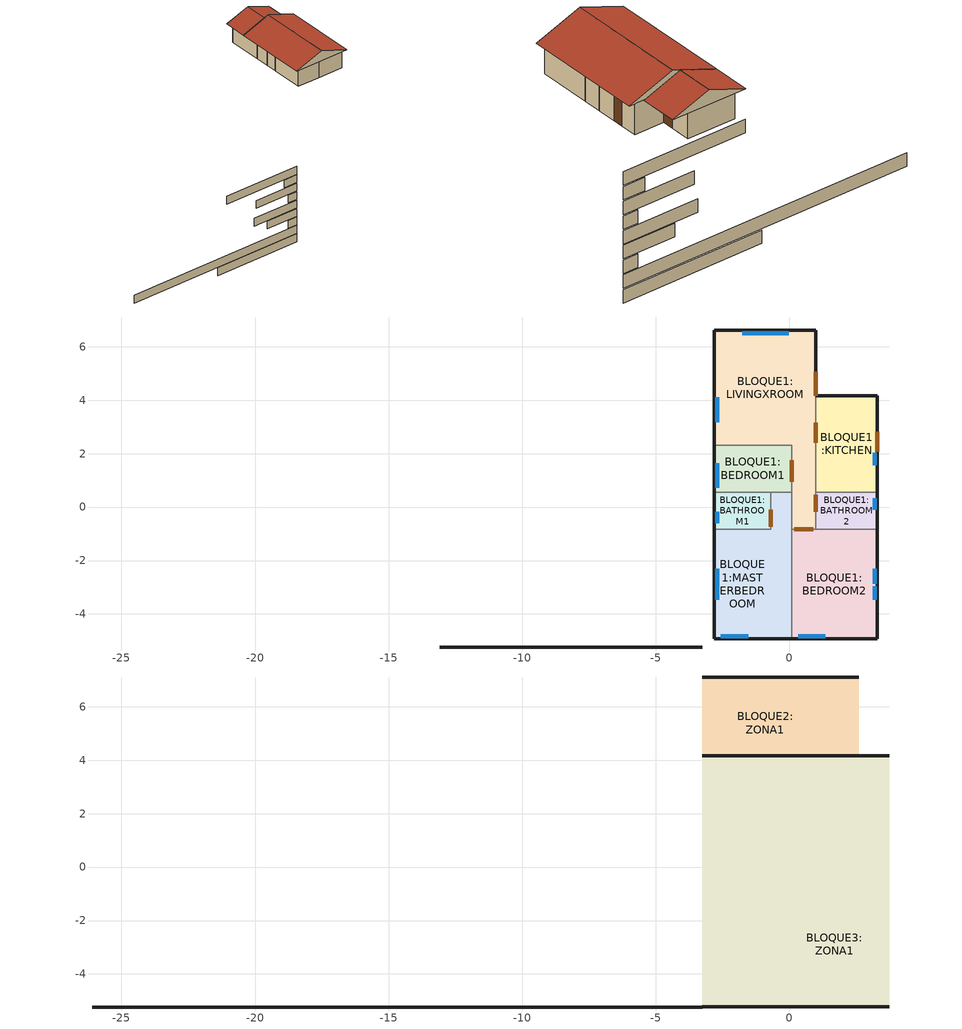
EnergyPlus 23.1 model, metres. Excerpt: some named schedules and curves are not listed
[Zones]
BLOQUE1:LIVINGXROOM
 floor othersideconditionsmodel (Combined ground floor - Uninsulated - Lightweight): 0.08,2.31 0.99,2.3 0.99,-0.84 0.08,-0.84 z0; -2.81,6.61 0.99,6.61 0.99,2.3 -2.81,2.31 z0
 wall outside (Wall - Uninsulated - Lightweight): 0.99,4.16 0.99,6.61 -2.81,6.61 -2.81,2.31 z0:2.3
 wall outside (LinearBridgingConstruction): -3.26,-5.24 -13.09,-5.24 z-11.1:-10.1
 wall to BLOQUE1:BEDROOM1 (Lightweight 2 x 25mm gypsum plasterboard with 100mm cavity): -2.81,2.31 0.08,2.31 0.08,0.56 z0:2.3
 wall to BLOQUE1:MASTERBEDROOM (Lightweight 2 x 25mm gypsum plasterboard with 100mm cavity): 0.08,0.56 0.08,-0.84 z0:2.3
 wall to BLOQUE1:BEDROOM2 (Lightweight 2 x 25mm gypsum plasterboard with 100mm cavity): 0.08,-0.84 0.99,-0.84 z0:2.3
 wall to BLOQUE1:BATHROOM2 (Lightweight 2 x 25mm gypsum plasterboard with 100mm cavity): 0.99,-0.84 0.99,0.56 z0:2.3
 wall to BLOQUE1:KITCHEN (Lightweight 2 x 25mm gypsum plasterboard with 100mm cavity): 0.99,0.56 0.99,4.16 z0:2.3
 window (VENTANA CASO BASE MULCHEN - 1001): -0.03,6.51 -1.77,6.51 z0.74:1.96; -2.71,4.11 -2.71,3.18 z1.04:1.96
 door inside (Wooden door): 0.08,1.74 0.08,0.95 z0:2.1; 0.18,-0.84 0.89,-0.84 / 0.99,-0.18 0.99,0.46 / 0.99,2.42 0.99,3.16 z0:2.12
 door (Copia de Wooden door): 0.99,4.17 0.99,5.06 z0:2.12
BLOQUE1:BEDROOM1
 floor othersideconditionsmodel (Combined ground floor - Uninsulated - Lightweight): -2.81,2.31 0.08,2.31 0.08,0.56 -2.81,0.56 z0
 wall outside (Wall - Uninsulated - Lightweight): -2.81,2.31 -2.81,0.56 z0:2.3
 wall outside (LinearBridgingConstruction): -3.26,-5.24 -5,-5.24 z-12.2:-11.2
 wall to BLOQUE1:BATHROOM1 (Lightweight 2 x 25mm gypsum plasterboard with 100mm cavity): -2.81,0.56 -0.71,0.56 z0:2.3
 wall to BLOQUE1:MASTERBEDROOM (Lightweight 2 x 25mm gypsum plasterboard with 100mm cavity): -0.71,0.56 0.08,0.56 z0:2.3
 window (VENTANA CASO BASE MULCHEN - 1001): -2.71,1.64 -2.71,0.73 z1.07:1.99
BLOQUE1:MASTERBEDROOM
 floor othersideconditionsmodel (Combined ground floor - Uninsulated - Lightweight): -2.81,-0.84 -0.71,-0.84 -0.71,-4.94 -2.81,-4.94 z0; -0.71,0.56 0.08,0.56 0.08,-4.94 -0.71,-4.94 z0
 wall outside (Wall - Uninsulated - Lightweight): -2.81,-0.84 -2.81,-4.94 0.08,-4.94 z0:2.3
 wall outside (LinearBridgingConstruction): -3.26,-5.24 -8.99,-5.24 z-13.3:-12.3
 wall to BLOQUE1:BATHROOM1 (Lightweight 2 x 25mm gypsum plasterboard with 100mm cavity): -0.71,0.56 -0.71,-0.84 -2.81,-0.84 z0:2.3
 wall to BLOQUE1:BEDROOM2 (Lightweight 2 x 25mm gypsum plasterboard with 100mm cavity): 0.08,-4.94 0.08,-0.84 z0:2.3
 window (VENTANA CASO BASE MULCHEN - 1001): -2.71,-2.3 -2.71,-3.47 z1.07:1.99; -2.57,-4.84 -1.55,-4.84 z1.03:1.96
 door inside (Wooden door): -0.71,-0.09 -0.71,-0.74 z0:2.11
BLOQUE1:BEDROOM2
 floor othersideconditionsmodel (Combined ground floor - Uninsulated - Lightweight): 0.08,-0.84 3.29,-0.84 3.29,-4.94 0.08,-4.94 z0
 wall outside (Wall - Uninsulated - Lightweight): 0.08,-4.94 3.29,-4.94 3.29,-0.84 z0:2.3
 wall outside (LinearBridgingConstruction): -3.26,-5.24 -9.26,-5.24 z-15.5:-14.5
 wall to BLOQUE1:BATHROOM2 (Lightweight 2 x 25mm gypsum plasterboard with 100mm cavity): 3.29,-0.84 0.99,-0.84 z0:2.3
 window (VENTANA CASO BASE MULCHEN - 1001): 0.32,-4.84 1.34,-4.84 z1.04:1.96; 3.19,-2.88 3.19,-2.31 / 3.19,-3.47 3.19,-2.96 z1.04:1.95
BLOQUE1:BATHROOM2
 floor othersideconditionsmodel (Combined ground floor - Uninsulated - Lightweight): 0.99,0.56 3.29,0.56 3.29,-0.84 0.99,-0.84 z0
 wall outside (Wall - Uninsulated - Lightweight): 3.29,-0.84 3.29,0.56 z0:2.3
 wall outside (LinearBridgingConstruction): -3.26,-5.24 -4.45,-5.24 z-17.7:-16.7
 wall to BLOQUE1:KITCHEN (Lightweight 2 x 25mm gypsum plasterboard with 100mm cavity_Rev): 3.29,0.56 0.99,0.56 z0:2.3
 window (VENTANA CASO BASE MULCHEN - 1001): 3.19,-0.1 3.19,0.32 z1.51:1.98
BLOQUE1:KITCHEN
 floor othersideconditionsmodel (Combined ground floor - Uninsulated - Lightweight): 0.99,4.16 3.29,4.16 3.29,0.56 0.99,0.56 z0
 wall outside (Wall - Uninsulated - Lightweight): 3.29,0.56 3.29,4.16 0.99,4.16 z0:2.3
 wall outside (LinearBridgingConstruction): -3.26,-5.24 -7.4,-5.24 z-16.6:-15.6
 window (VENTANA CASO BASE MULCHEN - 1001): 3.19,1.56 3.19,2.03 z1.04:1.95
 door (Wooden door): 3.29,2.07 3.29,2.82 z0:1.99
BLOQUE1:BATHROOM1
 floor othersideconditionsmodel (Combined ground floor - Uninsulated - Lightweight): -2.81,0.56 -0.71,0.56 -0.71,-0.84 -2.81,-0.84 z0
 wall outside (Wall - Uninsulated - Lightweight): -2.81,0.56 -2.81,-0.84 z0:2.3
 wall outside (LinearBridgingConstruction): -3.26,-5.24 -4.45,-5.24 z-14.4:-13.4
 window (VENTANA CASO BASE MULCHEN - 1001): -2.71,-0.18 -2.71,-0.6 z1.5:1.98
BLOQUE3:ZONA1
 floor outside (Combined external floor - Uninsulated - Lightweight): -3.26,4.16 -2.81,4.16 -2.81,-4.94 -3.26,-4.94 z2.3; -3.26,-4.94 3.29,-4.94 3.29,-5.24 -3.26,-5.24 z2.3; 3.29,4.16 3.74,4.16 3.74,-5.24 3.29,-5.24 z2.3
 floor to BLOQUE1:LIVINGXROOM (Combined semi-exposed roof - Uninsulated - Lightweight_Rev): 0.08,2.31 -2.81,2.31 -2.81,4.16 0.08,4.16 z2.3; 0.99,-0.84 0.08,-0.84 0.08,4.16 0.99,4.16 z2.3
 floor to BLOQUE1:BEDROOM1 (Combined semi-exposed roof - Uninsulated - Lightweight_Rev): 0.08,0.56 -2.81,0.56 -2.81,2.31 0.08,2.31 z2.3
 floor to BLOQUE1:MASTERBEDROOM (Combined semi-exposed roof - Uninsulated - Lightweight_Rev): 0.08,-0.84 -0.71,-0.84 -0.71,0.56 0.08,0.56 z2.3; 0.08,-4.94 -2.81,-4.94 -2.81,-0.84 0.08,-0.84 z2.3
 floor to BLOQUE1:BATHROOM1 (Combined semi-exposed roof - Uninsulated - Lightweight_Rev): -0.71,-0.84 -2.81,-0.84 -2.81,0.56 -0.71,0.56 z2.3
 floor to BLOQUE1:BEDROOM2 (Combined semi-exposed roof - Uninsulated - Lightweight_Rev): 3.29,-4.94 0.08,-4.94 0.08,-0.84 3.29,-0.84 z2.3
 floor to BLOQUE1:KITCHEN (Combined semi-exposed roof - Uninsulated - Lightweight_Rev): 3.29,0.56 0.99,0.56 0.99,4.16 3.29,4.16 z2.3
 floor to BLOQUE1:BATHROOM2 (Combined semi-exposed roof - Uninsulated - Lightweight_Rev): 3.29,-0.84 0.99,-0.84 0.99,0.56 3.29,0.56 z2.3
 wall outside (Wall - Uninsulated - Lightweight): -3.26,-5.24,2.3 3.74,-5.24,2.3 0.24,-5.24,3.6; 3.74,4.16,2.3 2.59,4.16,2.3 -0.32,4.16,3.39 0.24,4.16,3.6
 wall outside (LinearBridgingConstruction): -3.26,-5.24 -26.1,-5.24 z-18.8:-17.8
 wall to BLOQUE2:ZONA1 (Lightweight 2 x 25mm gypsum plasterboard with 100mm cavity): 2.59,4.16,2.3 -3.26,4.16,2.3 -0.32,4.16,3.39
 roof outside (Pitched roof - Uninsulated - Lightweight): 3.74,-5.24,2.3 3.74,4.16,2.3 0.24,4.16,3.6 0.24,-5.24,3.6; -3.26,4.16,2.3 -3.26,-5.24,2.3 0.24,-5.24,3.6 0.24,4.16,3.6
BLOQUE2:ZONA1
 floor outside (Combined external floor - Uninsulated - Lightweight): 0.99,6.61 2.59,6.61 2.59,4.16 0.99,4.16 z2.3; -2.81,7.11 2.59,7.11 2.59,6.61 -2.81,6.61 z2.3; -3.26,7.11 -2.81,7.11 -2.81,4.16 -3.26,4.16 z2.3
 floor to BLOQUE1:LIVINGXROOM (Combined semi-exposed roof - Uninsulated - Lightweight_Rev): 0.99,4.16 -2.81,4.16 -2.81,6.61 0.99,6.61 z2.3
 wall outside (Wall - Uninsulated - Lightweight): -3.26,4.16,2.3 -0.32,4.16,3.39 -0.33,4.16,3.4; 2.59,7.11,2.3 -3.26,7.11,2.3 -0.33,7.11,3.4
 wall outside (LinearBridgingConstruction): -3.26,-5.24 -14.4,-5.24 z-19.9:-18.9
 roof outside (Pitched roof - Uninsulated - Lightweight): -3.26,7.11,2.3 -3.26,4.16,2.3 -0.33,4.16,3.4 -0.33,7.11,3.4; 2.59,4.16,2.3 2.59,7.11,2.3 -0.33,7.11,3.4 -0.33,4.16,3.4
[Building]
Edificio Residencial: North Axis=0; Terrain=Suburbs; Loads Convergence Tolerance Value=0.04; Temperature Convergence Tolerance Value=0.4; Solar Distribution=FullExterior; Maximum Number of Warmup Days=25; Minimum Number of Warmup Days=6
[Site:Location]
Sitio (01-01:31-12)  (01-01:31-12): Latitude=-36.77; Longitude=-73.07; Time Zone=-4; Elevation=148
[SizingPeriod:DesignDay] Month=7; Day of Month=15; Humidity Condition Type=WetBulb; Barometric Pressure=99559.6; Wind Direction=0; Rain Indicator=No; Snow Indicator=No; Daylight Saving Time Indicator=No
Name | Day Type | Maximum DryBulb Temperature | Daily DryBulb Temperature Range | Wetbulb or DewPoint at Maximum DryBulb | Wind Speed | Solar Model Indicator | Sky Clearness
Summer Design Day in Sitio (01-01:31-12) Jul | SummerDesignDay | 24.4 | 11.1 | 17.2 | 0 | ASHRAEClearSky | 0.98
Winter Design Day in Sitio (01-01:31-12) | WinterDesignDay | 1.2 | 0 | 1.2 | 17.4 |  | 0
[Site:GroundTemperature:BuildingSurface]
18, 18, 18, 18, 18, 18, 18, 18, 18, 18, 18, 18
[Site:GroundTemperature:FCfactorMethod]
January Ground Temperature=18.74; February Ground Temperature=19.18; March Ground Temperature=18.19; April Ground Temperature=16.7; May Ground Temperature=12.9; June Ground Temperature=10.01; July Ground Temperature=8.1; August Ground Temperature=7.58; September Ground Temperature=8.67; October Ground Temperature=10.99; November Ground Temperature=14.03; December Ground Temperature=16.81
[Site:GroundTemperature:Shallow]
14, 14, 14, 14, 14, 14, 14, 14, 14, 14, 14, 14
[Site:GroundTemperature:Deep]
14, 14, 14, 14, 14, 14, 14, 14, 14, 14, 14, 14
[Site:GroundTemperature:Undisturbed:FiniteDifference]
Default Slab - Ground Temperature Object - Finite Difference: 0.52, 2050, 184, 30, 50, 0.4
[Site:GroundDomain:Slab]
Default Slab: 10, 1, 5, 0.52, 2050, 184, 30, 50, Site:GroundTemperature:Undisturbed:FiniteDifference, Default Slab - Ground Temperature Object - Finite Difference, 0.4, Default Slab - Slab Boundary Condition Model - 1, OnGrade, NO, EPS 10 mm_0.05, FULL, 5, NO, EPS 10 mm_0.05, 1, Hourly
[Site:GroundReflectance]
0.2, 0.2, 0.2, 0.2, 0.2, 0.2, 0.2, 0.2, 0.2, 0.2, 0.2, 0.2
[Site:GroundReflectance:SnowModifier]
2, 2
[Material] Roughness=Rough; Thermal Absorptance=0.9
Name | Thickness | Conductivity | Density | Specific Heat | Solar Absorptance | Visible Absorptance
Cast Concrete_.1 | 0.1 | 1.13 | 2000 | 1000 | 0.6 | 0.6
Floor/Roof Screed_.07 | 0.07 | 0.41 | 1200 | 840 | 0.73 | 0.73
Timber Flooring_.03 | 0.03 | 0.14 | 650 | 1200 | 0.78 | 0.78
Plywood (Heavyweight)_.01 | 0.01 | 0.15 | 700 | 1420 | 0.78 | 0.78
Plasterboard_.013 | 0.013 | 0.25 | 2800 | 896 | 0.5 | 0.5
Gypsum Plasterboard_.025 | 0.025 | 0.25 | 900 | 1000 | 0.5 | 0.5
Painted Oak_.035 | 0.035 | 0.19 | 700 | 2390 | 0.5 | 0.5
Lightweight Metallic Cladding_.006 | 0.006 | 0.29 | 1250 | 1000 | 0.4 | 0.4
Gypsum Plasterboard_.013 | 0.013 | 0.25 | 900 | 1000 | 0.5 | 0.5
Painted Oak_.05 | 0.05 | 0.19 | 700 | 2390 | 0.5 | 0.5
Standard insulation_.016 | 0.016 | 0.04 | 12 | 840 | 0.7 | 0.7
External Rendering_.025 | 0.025 | 0.5 | 1300 | 1000 | 0.7 | 0.7
Timber Flooring_.005 | 0.005 | 0.14 | 650 | 1200 | 0.78 | 0.78
Clay Tile (roofing)_.025 | 0.025 | 1 | 2000 | 800 | 0.7 | 0.7
Roofing Felt_.005 | 0.005 | 0.19 | 960 | 837 | 0.8 | 0.8
EPS 10 mm_0.05 | 0.05 | 0.04 | 15 | 1300 | 0.6 | 0.6
[Material:NoMass] Roughness=Rough
Name | Thermal Resistance | Thermal Absorptance | Solar Absorptance | Visible Absorptance
LinearBridgingLayer | 0.6267 | 1e-05 | 0 | 0
4_RVAL_2 | 0.18 | 0.9 | 0.7 | 0.7
5_RVAL_2; 6_RVAL_2; 9_RVAL_2; 13_RVAL_2; 15_RVAL_2 | 0.15 | 0.9 | 0.7 | 0.7
[WindowMaterial:Glazing]
2: Optical Data Type=SpectralAverage; Thickness=0.003; Solar Transmittance at Normal Incidence=0.837; Front Side Solar Reflectance at Normal Incidence=0.075; Back Side Solar Reflectance at Normal Incidence=0.075; Visible Transmittance at Normal Incidence=0.898; Front Side Visible Reflectance at Normal Incidence=0.081; Back Side Visible Reflectance at Normal Incidence=0.081; Infrared Transmittance at Normal Incidence=0; Front Side Infrared Hemispherical Emissivity=0.84; Back Side Infrared Hemispherical Emissivity=0.84; Conductivity=0.9; Dirt Correction Factor for Solar and Visible Transmittance=1
[Construction]
LinearBridgingConstruction: LinearBridgingLayer
Combined ground floor - Uninsulated - Lightweight: Cast Concrete_.1, Floor/Roof Screed_.07, Timber Flooring_.03
Combined semi-exposed roof - Uninsulated - Lightweight_Rev: Plasterboard_.013, 4_RVAL_2, Plywood (Heavyweight)_.01
Lightweight 2 x 25mm gypsum plasterboard with 100mm cavity: Gypsum Plasterboard_.025, 5_RVAL_2, Gypsum Plasterboard_.025
Lightweight 2 x 25mm gypsum plasterboard with 100mm cavity_Rev: Gypsum Plasterboard_.025, 6_RVAL_2, Gypsum Plasterboard_.025
Wooden door: Painted Oak_.035
Wall - Uninsulated - Lightweight: Lightweight Metallic Cladding_.006, 9_RVAL_2, Gypsum Plasterboard_.013
Copia de Wooden door: Painted Oak_.05, Standard insulation_.016
Combined external floor - Uninsulated - Lightweight: External Rendering_.025, 13_RVAL_2, Timber Flooring_.005
Pitched roof - Uninsulated - Lightweight: Clay Tile (roofing)_.025, 15_RVAL_2, Roofing Felt_.005
VENTANA CASO BASE MULCHEN - 1001: 2
[Zone] Type=1; Multiplier=1; Zone Inside Convection Algorithm=TARP
Name | Volume | Floor Area | Part of Total Floor Area
BLOQUE1:LIVINGXROOM | 40.5338 | 17.6234 | Yes
BLOQUE1:BEDROOM1 | 10.0797 | 4.3825 | Yes
BLOQUE1:MASTERBEDROOM | 27.0001 | 11.7392 | Yes
BLOQUE1:BATHROOM1 | 5.6308 | 2.4482 | Yes
BLOQUE1:BEDROOM2 | 27.9068 | 12.1334 | Yes
BLOQUE1:KITCHEN | 17.1453 | 7.4545 | Yes
BLOQUE1:BATHROOM2 | 6.2019 | 2.6965 | Yes
BLOQUE3:ZONA1 | 31.4691 | 56.0116 | No
BLOQUE2:ZONA1 | 6.3647 | 13.7826 | No
[SurfaceProperty:OtherSideConditionsModel]
Default Slab - Slab Boundary Condition Model - 1: Type of Modeling=GroundCoupledSurface
[PEOPLE] Number of People Schedule=Heating_activation_time_chile; Number of People Calculation Method=Area/Person; Floor Area per Person=46.452; Fraction Radiant=0.3; Sensible Heat Fraction=0.5; Carbon Dioxide Generation Rate=3.82e-08; Enable ASHRAE 55 Comfort Warnings=No; Mean Radiant Temperature Calculation Type=ZoneAveraged; Work Efficiency Schedule=Work efficiency; Clothing Insulation Calculation Method=ClothingInsulationSchedule; Air Velocity Schedule=Default Air Velocity for Comfort Calculations; Thermal Comfort Model 1 Type=AdaptiveASH55; Thermal Comfort Model 2 Type=AdaptiveCEN15251; Cold Stress Temperature Threshold=15.56; Heat Stress Temperature Threshold=30
Name | Zone or ZoneList or Space or SpaceList | Activity Level Schedule | Clothing Insulation Schedule
People BLOQUE1:LIVINGXROOM | BLOQUE1:LIVINGXROOM | Activity Schedule 5288 | Clothing Schedule 5288
People BLOQUE1:BEDROOM1 | BLOQUE1:BEDROOM1 | Activity Schedule 5300 | Clothing Schedule 5300
People BLOQUE1:MASTERBEDROOM | BLOQUE1:MASTERBEDROOM | Activity Schedule 5308 | Clothing Schedule 5308
People BLOQUE1:BATHROOM1 | BLOQUE1:BATHROOM1 | Activity Schedule 5318 | Clothing Schedule 5318
People BLOQUE1:BEDROOM2 | BLOQUE1:BEDROOM2 | Activity Schedule 5325 | Clothing Schedule 5325
People BLOQUE1:KITCHEN | BLOQUE1:KITCHEN | Activity Schedule 5333 | Clothing Schedule 5333
People BLOQUE1:BATHROOM2 | BLOQUE1:BATHROOM2 | Activity Schedule 5340 | Clothing Schedule 5340
[Lights] Schedule=Residential Light; Design Level Calculation Method=Watts/Area; Watts per Zone Floor Area=1.5; Return Air Fraction=0; Fraction Radiant=0.3; Fraction Visible=0.2; Fraction Replaceable=1
Name | Zone or ZoneList or Space or SpaceList | EndUse Subcategory
BLOQUE1:LIVINGXROOM General lighting | BLOQUE1:LIVINGXROOM | ELECTRIC EQUIPMENT#BLOQUE1:LIVINGXROOM#GeneralLights
BLOQUE1:BEDROOM1 General lighting | BLOQUE1:BEDROOM1 | ELECTRIC EQUIPMENT#BLOQUE1:BEDROOM1#GeneralLights
BLOQUE1:MASTERBEDROOM General lighting | BLOQUE1:MASTERBEDROOM | ELECTRIC EQUIPMENT#BLOQUE1:MASTERBEDROOM#GeneralLights
BLOQUE1:BATHROOM1 General lighting | BLOQUE1:BATHROOM1 | ELECTRIC EQUIPMENT#BLOQUE1:BATHROOM1#GeneralLights
BLOQUE1:BEDROOM2 General lighting | BLOQUE1:BEDROOM2 | ELECTRIC EQUIPMENT#BLOQUE1:BEDROOM2#GeneralLights
BLOQUE1:KITCHEN General lighting | BLOQUE1:KITCHEN | ELECTRIC EQUIPMENT#BLOQUE1:KITCHEN#GeneralLights
BLOQUE1:BATHROOM2 General lighting | BLOQUE1:BATHROOM2 | ELECTRIC EQUIPMENT#BLOQUE1:BATHROOM2#GeneralLights
[OtherEquipment] Fuel Type=Electricity; Schedule=On 24/7; Design Level Calculation Method=Watts/Area; Fraction Latent=0; Fraction Radiant=0.2; Fraction Lost=0; Carbon Dioxide Generation Rate=0; EndUse Subcategory=General
Name | Zone or ZoneList or Space or SpaceList | Power per Zone Floor Area
BLOQUE1:LIVINGXROOM Miscellaneous gain | BLOQUE1:LIVINGXROOM | 13.03
BLOQUE1:BEDROOM1 Miscellaneous gain | BLOQUE1:BEDROOM1 | 13.03
BLOQUE1:MASTERBEDROOM Miscellaneous gain | BLOQUE1:MASTERBEDROOM | 8
BLOQUE1:BATHROOM1 Miscellaneous gain | BLOQUE1:BATHROOM1 | 8
BLOQUE1:BEDROOM2 Miscellaneous gain | BLOQUE1:BEDROOM2 | 8
BLOQUE1:KITCHEN Miscellaneous gain | BLOQUE1:KITCHEN | 13.03
BLOQUE1:BATHROOM2 Miscellaneous gain | BLOQUE1:BATHROOM2 | 13.03
[DESIGNSPECIFICATION:OUTDOORAIR] Outdoor Air Method=Flow/Person; Outdoor Air Flow per Person=0.00944; Outdoor Air Flow per Zone Floor Area=0; Outdoor Air Flow per Zone=0; Outdoor Air Flow Air Changes per Hour=0; Outdoor Air Schedule=On 24/7
BLOQUE1:LIVINGXROOM Design Specification Outdoor Air Object; BLOQUE1:BEDROOM1 Design Specification Outdoor Air Object; BLOQUE1:MASTERBEDROOM Design Specification Outdoor Air Object; BLOQUE1:BATHROOM1 Design Specification Outdoor Air Object; BLOQUE1:BEDROOM2 Design Specification Outdoor Air Object; BLOQUE1:KITCHEN Design Specification Outdoor Air Object; BLOQUE1:BATHROOM2 Design Specification Outdoor Air Object
[DESIGNSPECIFICATION:ZONEAIRDISTRIBUTION] Zone Air Distribution Effectiveness in Cooling Mode=1; Zone Air Distribution Effectiveness in Heating Mode=1; Zone Secondary Recirculation Fraction=0; Minimum Zone Ventilation Efficiency=0
BLOQUE1:LIVINGXROOM Design Specification Zone Air Distribution Object; BLOQUE1:BEDROOM1 Design Specification Zone Air Distribution Object; BLOQUE1:MASTERBEDROOM Design Specification Zone Air Distribution Object; BLOQUE1:BATHROOM1 Design Specification Zone Air Distribution Object; BLOQUE1:BEDROOM2 Design Specification Zone Air Distribution Object; BLOQUE1:KITCHEN Design Specification Zone Air Distribution Object; BLOQUE1:BATHROOM2 Design Specification Zone Air Distribution Object
[SIZING:ZONE] Zone Cooling Design Supply Air Temperature Input Method=TemperatureDifference; Zone Cooling Design Supply Air Temperature=14; Zone Cooling Design Supply Air Temperature Difference=5; Zone Heating Design Supply Air Temperature Input Method=TemperatureDifference; Zone Heating Design Supply Air Temperature=50; Zone Heating Design Supply Air Temperature Difference=5; Zone Cooling Design Supply Air Humidity Ratio=0.009; Zone Heating Design Supply Air Humidity Ratio=0.004; Zone Heating Sizing Factor=1.25; Zone Cooling Sizing Factor=1.15; Cooling Design Air Flow Method=DesignDay; Cooling Design Air Flow Rate=0; Cooling Minimum Air Flow per Zone Floor Area=0.00076; Cooling Minimum Air Flow=0; Cooling Minimum Air Flow Fraction=0; Heating Design Air Flow Method=DesignDay; Heating Design Air Flow Rate=0; Heating Maximum Air Flow per Zone Floor Area=0.00203; Heating Maximum Air Flow=0.14158; Heating Maximum Air Flow Fraction=0.3; Account for Dedicated Outdoor Air System=Yes; Dedicated Outdoor Air System Control Strategy=NeutralSupplyAir; Dedicated Outdoor Air Low Setpoint Temperature for Design=autosize; Dedicated Outdoor Air High Setpoint Temperature for Design=autosize; Zone Load Sizing Method=Sensible Load Only No Latent Load; Zone Latent Cooling Design Supply Air Humidity Ratio Input Method=HumidityRatioDifference; Zone Cooling Design Supply Air Humidity Ratio Difference=0.005; Zone Latent Heating Design Supply Air Humidity Ratio Input Method=HumidityRatioDifference; Zone Humidification Design Supply Air Humidity Ratio Difference=0.005
Name | Design Specification Outdoor Air Object | Design Specification Zone Air Distribution Object
BLOQUE1:LIVINGXROOM | BLOQUE1:LIVINGXROOM Design Specification Outdoor Air Object | BLOQUE1:LIVINGXROOM Design Specification Zone Air Distribution Object
BLOQUE1:BEDROOM1 | BLOQUE1:BEDROOM1 Design Specification Outdoor Air Object | BLOQUE1:BEDROOM1 Design Specification Zone Air Distribution Object
BLOQUE1:MASTERBEDROOM | BLOQUE1:MASTERBEDROOM Design Specification Outdoor Air Object | BLOQUE1:MASTERBEDROOM Design Specification Zone Air Distribution Object
BLOQUE1:BATHROOM1 | BLOQUE1:BATHROOM1 Design Specification Outdoor Air Object | BLOQUE1:BATHROOM1 Design Specification Zone Air Distribution Object
BLOQUE1:BEDROOM2 | BLOQUE1:BEDROOM2 Design Specification Outdoor Air Object | BLOQUE1:BEDROOM2 Design Specification Zone Air Distribution Object
BLOQUE1:KITCHEN | BLOQUE1:KITCHEN Design Specification Outdoor Air Object | BLOQUE1:KITCHEN Design Specification Zone Air Distribution Object
BLOQUE1:BATHROOM2 | BLOQUE1:BATHROOM2 Design Specification Outdoor Air Object | BLOQUE1:BATHROOM2 Design Specification Zone Air Distribution Object
[ZONECONTROL:THERMOSTAT] Control Type Schedule=Control type schedule: Always 4; Temperature Difference Between Cutout And Setpoint=0
Name | Zone or ZoneList | Control 1
BLOQUE1:LIVINGXROOM Thermostat | BLOQUE1:LIVINGXROOM | BLOQUE1:LIVINGXROOM Dual SP
BLOQUE1:BEDROOM1 Thermostat | BLOQUE1:BEDROOM1 | BLOQUE1:BEDROOM1 Dual SP
BLOQUE1:MASTERBEDROOM Thermostat | BLOQUE1:MASTERBEDROOM | BLOQUE1:MASTERBEDROOM Dual SP
BLOQUE1:BATHROOM1 Thermostat | BLOQUE1:BATHROOM1 | BLOQUE1:BATHROOM1 Dual SP
BLOQUE1:BEDROOM2 Thermostat | BLOQUE1:BEDROOM2 | BLOQUE1:BEDROOM2 Dual SP
BLOQUE1:KITCHEN Thermostat | BLOQUE1:KITCHEN | BLOQUE1:KITCHEN Dual SP
BLOQUE1:BATHROOM2 Thermostat | BLOQUE1:BATHROOM2 | BLOQUE1:BATHROOM2 Dual SP
[ZoneControl:Thermostat:OperativeTemperature] Radiative Fraction Input Mode=Constant; Fixed Radiative Fraction=0.5
Name | Thermostat
 | BLOQUE1:LIVINGXROOM Thermostat
 | BLOQUE1:BEDROOM1 Thermostat
 | BLOQUE1:MASTERBEDROOM Thermostat
 | BLOQUE1:BATHROOM1 Thermostat
 | BLOQUE1:BEDROOM2 Thermostat
 | BLOQUE1:KITCHEN Thermostat
 | BLOQUE1:BATHROOM2 Thermostat
[THERMOSTATSETPOINT:DUALSETPOINT]
Name | Heating Setpoint Temperature Schedule | Cooling Setpoint Temperature Schedule
BLOQUE1:LIVINGXROOM Dual SP | AHST_Sch_BLOQUE1_LIVINGXROOM | ACST_Sch_BLOQUE1_LIVINGXROOM
BLOQUE1:BEDROOM1 Dual SP | AHST_Sch_BLOQUE1_BEDROOM1 | ACST_Sch_BLOQUE1_BEDROOM1
BLOQUE1:MASTERBEDROOM Dual SP | AHST_Sch_BLOQUE1_MASTERBEDROOM | ACST_Sch_BLOQUE1_MASTERBEDROOM
BLOQUE1:BATHROOM1 Dual SP | AHST_Sch_BLOQUE1_BATHROOM1 | ACST_Sch_BLOQUE1_BATHROOM1
BLOQUE1:BEDROOM2 Dual SP | AHST_Sch_BLOQUE1_BEDROOM2 | ACST_Sch_BLOQUE1_BEDROOM2
BLOQUE1:KITCHEN Dual SP | AHST_Sch_BLOQUE1_KITCHEN | ACST_Sch_BLOQUE1_KITCHEN
BLOQUE1:BATHROOM2 Dual SP | AHST_Sch_BLOQUE1_BATHROOM2 | ACST_Sch_BLOQUE1_BATHROOM2
[ZoneHVAC:IdealLoadsAirSystem] Maximum Heating Supply Air Temperature=99; Minimum Cooling Supply Air Temperature=-99; Maximum Heating Supply Air Humidity Ratio=0.001; Minimum Cooling Supply Air Humidity Ratio=0.01; Heating Limit=LimitCapacity; Maximum Heating Air Flow Rate=Autosize; Maximum Sensible Heating Capacity=Autosize; Cooling Limit=LimitFlowRateAndCapacity; Maximum Cooling Air Flow Rate=Autosize; Maximum Total Cooling Capacity=Autosize; Heating Availability Schedule=On; Cooling Availability Schedule=On; Dehumidification Control Type=None; Humidification Control Type=None; Outdoor Air Economizer Type=NoEconomizer
BLOQUE1:LIVINGXROOM Ideal Loads Air; BLOQUE1:BEDROOM1 Ideal Loads Air; BLOQUE1:MASTERBEDROOM Ideal Loads Air; BLOQUE1:BATHROOM1 Ideal Loads Air; BLOQUE1:BEDROOM2 Ideal Loads Air; BLOQUE1:KITCHEN Ideal Loads Air; BLOQUE1:BATHROOM2 Ideal Loads Air
[ZONEHVAC:TERMINALUNIT:VARIABLEREFRIGERANTFLOW] Terminal Unit Availability Schedule=Heating_activation_time_chile; Cooling Supply Air Flow Rate=autosize; No Cooling Supply Air Flow Rate=autosize; Heating Supply Air Flow Rate=autosize; No Heating Supply Air Flow Rate=autosize; Cooling Outdoor Air Flow Rate=0; Heating Outdoor Air Flow Rate=0; No Load Outdoor Air Flow Rate=0; Supply Air Fan Operating Mode Schedule=On 24/7; Supply Air Fan Placement=DrawThrough; Zone Terminal Unit On Parasitic Electric Energy Use=30; Zone Terminal Unit Off Parasitic Electric Energy Use=20; Maximum Supply Air Temperature from Supplemental Heater=autosize; Maximum Outdoor DryBulb Temperature for Supplemental Heater Operation=21
Name | Supply Air Fan Object | Cooling Coil Object | Heating Coil Object
BLOQUE1:LIVINGXROOM VRF Indoor Unit | BLOQUE1:LIVINGXROOM VRF Indoor Unit Supply Fan | BLOQUE1:LIVINGXROOM VRF Indoor Unit DX Cooling Coil | BLOQUE1:LIVINGXROOM VRF Indoor Unit DX Heating Coil
BLOQUE1:BEDROOM1 VRF Indoor Unit | BLOQUE1:BEDROOM1 VRF Indoor Unit Supply Fan | BLOQUE1:BEDROOM1 VRF Indoor Unit DX Cooling Coil | BLOQUE1:BEDROOM1 VRF Indoor Unit DX Heating Coil
BLOQUE1:MASTERBEDROOM VRF Indoor Unit | BLOQUE1:MASTERBEDROOM VRF Indoor Unit Supply Fan | BLOQUE1:MASTERBEDROOM VRF Indoor Unit DX Cooling Coil | BLOQUE1:MASTERBEDROOM VRF Indoor Unit DX Heating Coil
BLOQUE1:BATHROOM1 VRF Indoor Unit | BLOQUE1:BATHROOM1 VRF Indoor Unit Supply Fan | BLOQUE1:BATHROOM1 VRF Indoor Unit DX Cooling Coil | BLOQUE1:BATHROOM1 VRF Indoor Unit DX Heating Coil
BLOQUE1:BEDROOM2 VRF Indoor Unit | BLOQUE1:BEDROOM2 VRF Indoor Unit Supply Fan | BLOQUE1:BEDROOM2 VRF Indoor Unit DX Cooling Coil | BLOQUE1:BEDROOM2 VRF Indoor Unit DX Heating Coil
BLOQUE1:KITCHEN VRF Indoor Unit | BLOQUE1:KITCHEN VRF Indoor Unit Supply Fan | BLOQUE1:KITCHEN VRF Indoor Unit DX Cooling Coil | BLOQUE1:KITCHEN VRF Indoor Unit DX Heating Coil
BLOQUE1:BATHROOM2 VRF Indoor Unit | BLOQUE1:BATHROOM2 VRF Indoor Unit Supply Fan | BLOQUE1:BATHROOM2 VRF Indoor Unit DX Cooling Coil | BLOQUE1:BATHROOM2 VRF Indoor Unit DX Heating Coil
[Zone equipment]
BLOQUE1:LIVINGXROOM: BLOQUE1:LIVINGXROOM VRF Indoor Unit
BLOQUE1:BEDROOM1: BLOQUE1:BEDROOM1 VRF Indoor Unit
BLOQUE1:MASTERBEDROOM: BLOQUE1:MASTERBEDROOM VRF Indoor Unit
BLOQUE1:BATHROOM1: BLOQUE1:BATHROOM1 VRF Indoor Unit
BLOQUE1:BEDROOM2: BLOQUE1:BEDROOM2 VRF Indoor Unit
BLOQUE1:KITCHEN: BLOQUE1:KITCHEN VRF Indoor Unit
BLOQUE1:BATHROOM2: BLOQUE1:BATHROOM2 VRF Indoor Unit
[FAN:CONSTANTVOLUME] Availability Schedule=Heating_activation_time_chile; Fan Total Efficiency=0.7; Pressure Rise=100; Maximum Flow Rate=autosize; Motor Efficiency=0.9; Motor In Airstream Fraction=1; EndUse Subcategory=General
BLOQUE1:LIVINGXROOM VRF Indoor Unit Supply Fan; BLOQUE1:BEDROOM1 VRF Indoor Unit Supply Fan; BLOQUE1:MASTERBEDROOM VRF Indoor Unit Supply Fan; BLOQUE1:BATHROOM1 VRF Indoor Unit Supply Fan; BLOQUE1:BEDROOM2 VRF Indoor Unit Supply Fan; BLOQUE1:KITCHEN VRF Indoor Unit Supply Fan; BLOQUE1:BATHROOM2 VRF Indoor Unit Supply Fan
[COIL:COOLING:DX:VARIABLEREFRIGERANTFLOW] Availability Schedule=On 24/7; Gross Rated Total Cooling Capacity=autosize; Gross Rated Sensible Heat Ratio=autosize; Rated Air Flow Rate=autosize; Cooling Capacity Ratio Modifier Function of Temperature Curve=VRFTUCoolCapFT; Cooling Capacity Modifier Curve Function of Flow Fraction=VRFACCoolCapFFF
BLOQUE1:LIVINGXROOM VRF Indoor Unit DX Cooling Coil; BLOQUE1:BEDROOM1 VRF Indoor Unit DX Cooling Coil; BLOQUE1:MASTERBEDROOM VRF Indoor Unit DX Cooling Coil; BLOQUE1:BATHROOM1 VRF Indoor Unit DX Cooling Coil; BLOQUE1:BEDROOM2 VRF Indoor Unit DX Cooling Coil; BLOQUE1:KITCHEN VRF Indoor Unit DX Cooling Coil; BLOQUE1:BATHROOM2 VRF Indoor Unit DX Cooling Coil
[COIL:HEATING:DX:VARIABLEREFRIGERANTFLOW] Availability Schedule=On 24/7; Gross Rated Heating Capacity=autosize; Rated Air Flow Rate=autosize; Heating Capacity Ratio Modifier Function of Temperature Curve=VRFTUHeatCapFT; Heating Capacity Modifier Function of Flow Fraction Curve=VRFACCoolCapFFF
BLOQUE1:LIVINGXROOM VRF Indoor Unit DX Heating Coil; BLOQUE1:BEDROOM1 VRF Indoor Unit DX Heating Coil; BLOQUE1:MASTERBEDROOM VRF Indoor Unit DX Heating Coil; BLOQUE1:BATHROOM1 VRF Indoor Unit DX Heating Coil; BLOQUE1:BEDROOM2 VRF Indoor Unit DX Heating Coil; BLOQUE1:KITCHEN VRF Indoor Unit DX Heating Coil; BLOQUE1:BATHROOM2 VRF Indoor Unit DX Heating Coil
[AIRCONDITIONER:VARIABLEREFRIGERANTFLOW] Availability Schedule=Heating_activation_time_chile; Gross Rated Total Cooling Capacity=autosize; Gross Rated Cooling COP=1; Minimum Condenser Inlet Node Temperature in Cooling Mode=-20; Maximum Condenser Inlet Node Temperature in Cooling Mode=80; Cooling Capacity Ratio Modifier Function of Low Temperature Curve=VRFCoolCapFT; Cooling Capacity Ratio Boundary Curve=VRFCoolCapFTBoundary; Cooling Capacity Ratio Modifier Function of High Temperature Curve=VRFCoolCapFTHi; Cooling Energy Input Ratio Modifier Function of Low Temperature Curve=VRFCoolEIRFT; Cooling Energy Input Ratio Boundary Curve=VRFCoolEIRFTBoundary; Cooling Energy Input Ratio Modifier Function of High Temperature Curve=VRFCoolEIRFTHi; Cooling Energy Input Ratio Modifier Function of Low PartLoad Ratio Curve=CoolingEIRLowPLR; Cooling Energy Input Ratio Modifier Function of High PartLoad Ratio Curve=CoolingEIRHiPLR; Cooling Combination Ratio Correction Factor Curve=CoolingCombRatio; Cooling PartLoad Fraction Correlation Curve=VRFCPLFFPLR; Gross Rated Heating Capacity=autosize; Rated Heating Capacity Sizing Ratio=1; Gross Rated Heating COP=0.8; Minimum Condenser Inlet Node Temperature in Heating Mode=-20; Maximum Condenser Inlet Node Temperature in Heating Mode=80; Heating Capacity Ratio Modifier Function of Low Temperature Curve=VRFHeatCapFT; Heating Capacity Ratio Boundary Curve=VRFHeatCapFTBoundary; Heating Capacity Ratio Modifier Function of High Temperature Curve=VRFHeatCapFTHi; Heating Energy Input Ratio Modifier Function of Low Temperature Curve=VRFHeatEIRFT; Heating Energy Input Ratio Boundary Curve=VRFHeatEIRFTBoundary; Heating Energy Input Ratio Modifier Function of High Temperature Curve=VRFHeatEIRFTHi; Heating Performance Curve Outdoor Temperature Type=WetBulbTemperature; Heating Energy Input Ratio Modifier Function of Low PartLoad Ratio Curve=HeatingEIRLowPLR; Heating Energy Input Ratio Modifier Function of High PartLoad Ratio Curve=HeatingEIRHiPLR; Heating Combination Ratio Correction Factor Curve=HeatingCombRatio; Heating PartLoad Fraction Correlation Curve=VRFCPLFFPLR; Minimum Heat Pump PartLoad Ratio=0.2; Master Thermostat Priority Control Type=LoadPriority; Heat Pump Waste Heat Recovery=Yes; Equivalent Piping Length used for Piping Correction Factor in Cooling Mode=50; Vertical Height used for Piping Correction Factor=15; Piping Correction Factor for Length in Cooling Mode Curve=CoolingLengthCorrectionFactor; Piping Correction Factor for Height in Cooling Mode Coefficient=0; Equivalent Piping Length used for Piping Correction Factor in Heating Mode=50; Piping Correction Factor for Length in Heating Mode Curve=VRF Piping Correction Factor for Length in Heating Mode; Piping Correction Factor for Height in Heating Mode Coefficient=0; Crankcase Heater Power per Compressor=15; Number of Compressors=2; Ratio of Compressor Size to Total Compressor Capacity=0.5; Maximum Outdoor DryBulb Temperature for Crankcase Heater=5; Defrost Strategy=Resistive; Defrost Control=Timed; Defrost Time Period Fraction=0; Resistive Defrost Heater Capacity=autosize; Maximum Outdoor Drybulb Temperature for Defrost Operation=5; Condenser Type=AirCooled; Water Condenser Volume Flow Rate=autosize; Evaporative Condenser Effectiveness=0.9; Evaporative Condenser Air Flow Rate=autosize; Evaporative Condenser Pump Rated Power Consumption=autosize; Basin Heater Capacity=0; Basin Heater Setpoint Temperature=2; Basin Heater Operating Schedule=On 24/7; Fuel Type=Electricity; Minimum Condenser Inlet Node Temperature in Heat Recovery Mode=-5.99; Maximum Condenser Inlet Node Temperature in Heat Recovery Mode=80; Heat Recovery Cooling Capacity Modifier Curve=VRF Heat Recovery Cooling Capacity Modifier; Initial Heat Recovery Cooling Capacity Fraction=0.5; Heat Recovery Cooling Capacity Time Constant=0.15; Heat Recovery Cooling Energy Modifier Curve=VRF Heat Recovery Cooling Energy Modifier; Initial Heat Recovery Cooling Energy Fraction=1; Heat Recovery Cooling Energy Time Constant=0; Heat Recovery Heating Capacity Modifier Curve=VRF Heat Recovery Heating Capacity Modifier; Initial Heat Recovery Heating Capacity Fraction=1; Heat Recovery Heating Capacity Time Constant=0.15; Heat Recovery Heating Energy Modifier Curve=VRF Heat Recovery Heating Energy Modifier; Initial Heat Recovery Heating Energy Fraction=1; Heat Recovery Heating Energy Time Constant=0
Name | Heat Pump | Zone Terminal Unit List
 | VRF Outdoor Unit_BLOQUE1:LIVINGXROOM | VRF Outdoor Unit_BLOQUE1:LIVINGXROOM Zone List
 | VRF Outdoor Unit_BLOQUE1:BEDROOM1 | VRF Outdoor Unit_BLOQUE1:BEDROOM1 Zone List
 | VRF Outdoor Unit_BLOQUE1:MASTERBEDROOM | VRF Outdoor Unit_BLOQUE1:MASTERBEDROOM Zone List
 | VRF Outdoor Unit_BLOQUE1:BATHROOM1 | VRF Outdoor Unit_BLOQUE1:BATHROOM1 Zone List
 | VRF Outdoor Unit_BLOQUE1:BEDROOM2 | VRF Outdoor Unit_BLOQUE1:BEDROOM2 Zone List
 | VRF Outdoor Unit_BLOQUE1:KITCHEN | VRF Outdoor Unit_BLOQUE1:KITCHEN Zone List
 | VRF Outdoor Unit_BLOQUE1:BATHROOM2 | VRF Outdoor Unit_BLOQUE1:BATHROOM2 Zone List
[ZONETERMINALUNITLIST]
Name | Zone Terminal Unit Name 1
VRF Outdoor Unit_BLOQUE1:LIVINGXROOM Zone List | BLOQUE1:LIVINGXROOM VRF Indoor Unit
VRF Outdoor Unit_BLOQUE1:BEDROOM1 Zone List | BLOQUE1:BEDROOM1 VRF Indoor Unit
VRF Outdoor Unit_BLOQUE1:MASTERBEDROOM Zone List | BLOQUE1:MASTERBEDROOM VRF Indoor Unit
VRF Outdoor Unit_BLOQUE1:BATHROOM1 Zone List | BLOQUE1:BATHROOM1 VRF Indoor Unit
VRF Outdoor Unit_BLOQUE1:BEDROOM2 Zone List | BLOQUE1:BEDROOM2 VRF Indoor Unit
VRF Outdoor Unit_BLOQUE1:KITCHEN Zone List | BLOQUE1:KITCHEN VRF Indoor Unit
VRF Outdoor Unit_BLOQUE1:BATHROOM2 Zone List | BLOQUE1:BATHROOM2 VRF Indoor Unit
[ENERGYMANAGEMENTSYSTEM:SENSOR]
Name | OutputVariable or OutputMeter Index Key | OutputVariable or OutputMeter
RMOT | People BLOQUE1:LIVINGXROOM | Zone Thermal Comfort CEN 15251 Adaptive Model Running Average Outdoor Air Temperature
PMOT | People BLOQUE1:LIVINGXROOM | Zone Thermal Comfort ASHRAE 55 Adaptive Model Running Average Outdoor Air Temperature
BLOQUE1_LIVINGXROOM_OpT; BLOQUE1_LIVINGXROOM_Partition_3_0_0_0_0_0_Door_OpT; BLOQUE1_LIVINGXROOM_Partition_5_0_0_0_0_0_Door_OpT; BLOQUE1_LIVINGXROOM_Partition_6_0_0_0_0_0_Door_OpT; BLOQUE1_LIVINGXROOM_Partition_7_0_0_0_0_0_Door_OpT; BLOQUE1_LIVINGXROOM_Wall_8_0_0_0_0_0_Door_OpT; BLOQUE1_LIVINGXROOM_Wall_9_0_0_0_0_0_Win_OpT; BLOQUE1_LIVINGXROOM_Wall_10_0_0_0_0_0_Win_OpT | BLOQUE1:LIVINGXROOM | Zone Operative Temperature
Occ_count_BLOQUE1_LIVINGXROOM; BLOQUE1_LIVINGXROOM_Partition_3_0_0_0_0_0_Door_Occ_count; BLOQUE1_LIVINGXROOM_Partition_5_0_0_0_0_0_Door_Occ_count; BLOQUE1_LIVINGXROOM_Partition_6_0_0_0_0_0_Door_Occ_count; BLOQUE1_LIVINGXROOM_Partition_7_0_0_0_0_0_Door_Occ_count; BLOQUE1_LIVINGXROOM_Wall_8_0_0_0_0_0_Door_Occ_count; BLOQUE1_LIVINGXROOM_Wall_9_0_0_0_0_0_Win_Occ_count; BLOQUE1_LIVINGXROOM_Wall_10_0_0_0_0_0_Win_Occ_count | People BLOQUE1:LIVINGXROOM | People Occupant Count
BLOQUE1_LIVINGXROOM_WindSpeed; BLOQUE1_LIVINGXROOM_Partition_3_0_0_0_0_0_Door_WindSpeed; BLOQUE1_LIVINGXROOM_Partition_5_0_0_0_0_0_Door_WindSpeed; BLOQUE1_LIVINGXROOM_Partition_6_0_0_0_0_0_Door_WindSpeed; BLOQUE1_LIVINGXROOM_Partition_7_0_0_0_0_0_Door_WindSpeed; BLOQUE1_LIVINGXROOM_Wall_8_0_0_0_0_0_Door_WindSpeed; BLOQUE1_LIVINGXROOM_Wall_9_0_0_0_0_0_Win_WindSpeed; BLOQUE1_LIVINGXROOM_Wall_10_0_0_0_0_0_Win_WindSpeed | BLOQUE1:LIVINGXROOM | Zone Outdoor Air Wind Speed
BLOQUE1_LIVINGXROOM_OutT; BLOQUE1_LIVINGXROOM_Partition_3_0_0_0_0_0_Door_OutT; BLOQUE1_LIVINGXROOM_Partition_5_0_0_0_0_0_Door_OutT; BLOQUE1_LIVINGXROOM_Partition_6_0_0_0_0_0_Door_OutT; BLOQUE1_LIVINGXROOM_Partition_7_0_0_0_0_0_Door_OutT; BLOQUE1_LIVINGXROOM_Wall_8_0_0_0_0_0_Door_OutT; BLOQUE1_LIVINGXROOM_Wall_9_0_0_0_0_0_Win_OutT; BLOQUE1_LIVINGXROOM_Wall_10_0_0_0_0_0_Win_OutT | BLOQUE1:LIVINGXROOM | Zone Outdoor Air Drybulb Temperature
BLOQUE1_BEDROOM1_OpT; BLOQUE1_BEDROOM1_Wall_2_0_0_0_0_0_Win_OpT | BLOQUE1:BEDROOM1 | Zone Operative Temperature
Occ_count_BLOQUE1_BEDROOM1 | People BLOQUE1:BEDROOM1 | People Occupant Count
BLOQUE1_BEDROOM1_WindSpeed; BLOQUE1_BEDROOM1_Wall_2_0_0_0_0_0_Win_WindSpeed | BLOQUE1:BEDROOM1 | Zone Outdoor Air Wind Speed
BLOQUE1_BEDROOM1_OutT; BLOQUE1_BEDROOM1_Wall_2_0_0_0_0_0_Win_OutT | BLOQUE1:BEDROOM1 | Zone Outdoor Air Drybulb Temperature
BLOQUE1_MASTERBEDROOM_OpT; BLOQUE1_MASTERBEDROOM_Partition_2_0_0_0_0_0_Door_OpT; BLOQUE1_MASTERBEDROOM_Wall_4_0_0_0_0_0_Win_OpT; BLOQUE1_MASTERBEDROOM_Wall_5_0_0_0_0_0_Win_OpT | BLOQUE1:MASTERBEDROOM | Zone Operative Temperature
Occ_count_BLOQUE1_MASTERBEDROOM | People BLOQUE1:MASTERBEDROOM | People Occupant Count
BLOQUE1_MASTERBEDROOM_WindSpeed; BLOQUE1_MASTERBEDROOM_Partition_2_0_0_0_0_0_Door_WindSpeed; BLOQUE1_MASTERBEDROOM_Wall_4_0_0_0_0_0_Win_WindSpeed; BLOQUE1_MASTERBEDROOM_Wall_5_0_0_0_0_0_Win_WindSpeed | BLOQUE1:MASTERBEDROOM | Zone Outdoor Air Wind Speed
BLOQUE1_MASTERBEDROOM_OutT; BLOQUE1_MASTERBEDROOM_Partition_2_0_0_0_0_0_Door_OutT; BLOQUE1_MASTERBEDROOM_Wall_4_0_0_0_0_0_Win_OutT; BLOQUE1_MASTERBEDROOM_Wall_5_0_0_0_0_0_Win_OutT | BLOQUE1:MASTERBEDROOM | Zone Outdoor Air Drybulb Temperature
BLOQUE1_BATHROOM1_OpT; BLOQUE1_BATHROOM1_Wall_2_0_0_0_0_0_Win_OpT | BLOQUE1:BATHROOM1 | Zone Operative Temperature
Occ_count_BLOQUE1_BATHROOM1 | People BLOQUE1:BATHROOM1 | People Occupant Count
BLOQUE1_BATHROOM1_WindSpeed; BLOQUE1_BATHROOM1_Wall_2_0_0_0_0_0_Win_WindSpeed | BLOQUE1:BATHROOM1 | Zone Outdoor Air Wind Speed
BLOQUE1_BATHROOM1_OutT; BLOQUE1_BATHROOM1_Wall_2_0_0_0_0_0_Win_OutT | BLOQUE1:BATHROOM1 | Zone Outdoor Air Drybulb Temperature
BLOQUE1_BEDROOM2_OpT; BLOQUE1_BEDROOM2_Wall_3_0_0_0_0_0_Win_OpT; BLOQUE1_BEDROOM2_Wall_4_0_0_0_0_1_Win_OpT; BLOQUE1_BEDROOM2_Wall_4_0_0_1_0_0_Win_OpT | BLOQUE1:BEDROOM2 | Zone Operative Temperature
Occ_count_BLOQUE1_BEDROOM2 | People BLOQUE1:BEDROOM2 | People Occupant Count
BLOQUE1_BEDROOM2_WindSpeed; BLOQUE1_BEDROOM2_Wall_3_0_0_0_0_0_Win_WindSpeed; BLOQUE1_BEDROOM2_Wall_4_0_0_0_0_1_Win_WindSpeed; BLOQUE1_BEDROOM2_Wall_4_0_0_1_0_0_Win_WindSpeed | BLOQUE1:BEDROOM2 | Zone Outdoor Air Wind Speed
BLOQUE1_BEDROOM2_OutT; BLOQUE1_BEDROOM2_Wall_3_0_0_0_0_0_Win_OutT; BLOQUE1_BEDROOM2_Wall_4_0_0_0_0_1_Win_OutT; BLOQUE1_BEDROOM2_Wall_4_0_0_1_0_0_Win_OutT | BLOQUE1:BEDROOM2 | Zone Outdoor Air Drybulb Temperature
BLOQUE1_KITCHEN_OpT; BLOQUE1_KITCHEN_Wall_4_0_0_0_0_1_Door_OpT; BLOQUE1_KITCHEN_Wall_4_0_0_1_0_0_Win_OpT | BLOQUE1:KITCHEN | Zone Operative Temperature
Occ_count_BLOQUE1_KITCHEN | People BLOQUE1:KITCHEN | People Occupant Count
BLOQUE1_KITCHEN_WindSpeed; BLOQUE1_KITCHEN_Wall_4_0_0_0_0_1_Door_WindSpeed; BLOQUE1_KITCHEN_Wall_4_0_0_1_0_0_Win_WindSpeed | BLOQUE1:KITCHEN | Zone Outdoor Air Wind Speed
BLOQUE1_KITCHEN_OutT; BLOQUE1_KITCHEN_Wall_4_0_0_0_0_1_Door_OutT; BLOQUE1_KITCHEN_Wall_4_0_0_1_0_0_Win_OutT | BLOQUE1:KITCHEN | Zone Outdoor Air Drybulb Temperature
BLOQUE1_BATHROOM2_OpT; BLOQUE1_BATHROOM2_Wall_4_0_0_0_0_0_Win_OpT | BLOQUE1:BATHROOM2 | Zone Operative Temperature
Occ_count_BLOQUE1_BATHROOM2 | People BLOQUE1:BATHROOM2 | People Occupant Count
BLOQUE1_BATHROOM2_WindSpeed; BLOQUE1_BATHROOM2_Wall_4_0_0_0_0_0_Win_WindSpeed | BLOQUE1:BATHROOM2 | Zone Outdoor Air Wind Speed
BLOQUE1_BATHROOM2_OutT; BLOQUE1_BATHROOM2_Wall_4_0_0_0_0_0_Win_OutT | BLOQUE1:BATHROOM2 | Zone Outdoor Air Drybulb Temperature
[ENERGYMANAGEMENTSYSTEM:INTERNALVARIABLE]
Name | Internal Data Index Key | Internal Data Type
ZFA_BLOQUE1_LIVINGXROOM | BLOQUE1:LIVINGXROOM | Zone Floor Area
ZAV_BLOQUE1_LIVINGXROOM | BLOQUE1:LIVINGXROOM | Zone Air Volume
ZFA_BLOQUE1_BEDROOM1 | BLOQUE1:BEDROOM1 | Zone Floor Area
ZAV_BLOQUE1_BEDROOM1 | BLOQUE1:BEDROOM1 | Zone Air Volume
ZFA_BLOQUE1_MASTERBEDROOM | BLOQUE1:MASTERBEDROOM | Zone Floor Area
ZAV_BLOQUE1_MASTERBEDROOM | BLOQUE1:MASTERBEDROOM | Zone Air Volume
ZFA_BLOQUE1_BATHROOM1 | BLOQUE1:BATHROOM1 | Zone Floor Area
ZAV_BLOQUE1_BATHROOM1 | BLOQUE1:BATHROOM1 | Zone Air Volume
ZFA_BLOQUE1_BEDROOM2 | BLOQUE1:BEDROOM2 | Zone Floor Area
ZAV_BLOQUE1_BEDROOM2 | BLOQUE1:BEDROOM2 | Zone Air Volume
ZFA_BLOQUE1_KITCHEN | BLOQUE1:KITCHEN | Zone Floor Area
ZAV_BLOQUE1_KITCHEN | BLOQUE1:KITCHEN | Zone Air Volume
ZFA_BLOQUE1_BATHROOM2 | BLOQUE1:BATHROOM2 | Zone Floor Area
ZAV_BLOQUE1_BATHROOM2 | BLOQUE1:BATHROOM2 | Zone Air Volume
[AvailabilityManager:HybridVentilation] Use Weather File Rain Indicators=YES; Maximum Wind Speed=40; Minimum Outdoor Temperature=15; Maximum Outdoor Temperature=100; Minimum Outdoor Enthalpy=20000; Maximum Outdoor Enthalpy=30000; Minimum Outdoor Dewpoint=15; Maximum Outdoor Dewpoint=30; Minimum Outdoor Ventilation Air Schedule=Minimum outdoor ventilation air schedule: Always 1 ac/h; Opening Factor Function of Wind Speed Curve=Opening Factor Function of Wind Speed Curve; AirflowNetwork Control Type Schedule=AirflowNetwork Control Type Schedule: Always 1
Name | Control Zone | Ventilation Control Mode Schedule
BLOQUE1:LIVINGXROOM Ideal Loads Air | BLOQUE1:LIVINGXROOM | Ventilation control mode schedule BLOQUE1:LIVINGXROOM Ideal Loads Air
BLOQUE1:BEDROOM1 Ideal Loads Air | BLOQUE1:BEDROOM1 | Ventilation control mode schedule BLOQUE1:BEDROOM1 Ideal Loads Air
BLOQUE1:MASTERBEDROOM Ideal Loads Air | BLOQUE1:MASTERBEDROOM | Ventilation control mode schedule BLOQUE1:MASTERBEDROOM Ideal Loads Air
BLOQUE1:BATHROOM1 Ideal Loads Air | BLOQUE1:BATHROOM1 | Ventilation control mode schedule BLOQUE1:BATHROOM1 Ideal Loads Air
BLOQUE1:BEDROOM2 Ideal Loads Air | BLOQUE1:BEDROOM2 | Ventilation control mode schedule BLOQUE1:BEDROOM2 Ideal Loads Air
BLOQUE1:KITCHEN Ideal Loads Air | BLOQUE1:KITCHEN | Ventilation control mode schedule BLOQUE1:KITCHEN Ideal Loads Air
BLOQUE1:BATHROOM2 Ideal Loads Air | BLOQUE1:BATHROOM2 | Ventilation control mode schedule BLOQUE1:BATHROOM2 Ideal Loads Air
[Schedule:Compact]
Work efficiency: Through: 12/31, For: AllDays, Until: 24:00, 0
On 24/7; Minimum outdoor ventilation air schedule: Always 1 ac/h; AirflowNetwork Control Type Schedule: Always 1; Ventilation control mode schedule BLOQUE1:LIVINGXROOM Ideal Loads Air; Ventilation control mode schedule BLOQUE1:BEDROOM1 Ideal Loads Air; Ventilation control mode schedule BLOQUE1:MASTERBEDROOM Ideal Loads Air; Ventilation control mode schedule BLOQUE1:BATHROOM1 Ideal Loads Air; Ventilation control mode schedule BLOQUE1:BEDROOM2 Ideal Loads Air; Ventilation control mode schedule BLOQUE1:KITCHEN Ideal Loads Air; Ventilation control mode schedule BLOQUE1:BATHROOM2 Ideal Loads Air: Through: 12/31, For: AllDays, Until: 24:00, 1
Residential Light: Through: 31 Dec, For: Weekdays, Until: 06:00, 0, Until: 22:00, 1, Until: 23:00, 0.8, Until: 24:00, 0.2, For: Saturday, Until: 07:00, 0, Until: 22:00, 1, Until: 23:00, 0.8, Until: 24:00, 0.2, For: Sunday Holidays, Until: 07:00, 0, Until: 22:00, 1, Until: 23:00, 0.8, Until: 24:00, 0.2, For: SummerDesignDay, Until: 24:00, 1, For: AllOtherDays, Until: 24:00, 0
Default Air Velocity for Comfort Calculations: Through: 12/31, For: AllDays, Until: 24:00, 0.137
Activity Schedule 5288; Activity Schedule 5300; Activity Schedule 5308; Activity Schedule 5318; Activity Schedule 5325; Activity Schedule 5333; Activity Schedule 5340: Through: 12/31, For: AllDays, Until: 24:00, 117
Clothing Schedule 5288; Clothing Schedule 5300; Clothing Schedule 5308; Clothing Schedule 5318; Clothing Schedule 5325; Clothing Schedule 5333; Clothing Schedule 5340: Through: 4/1, For: AllDays, Until: 24:00, .5, Through: 9/30, For: AllDays, Until: 24:00, 1, Through: 12/31, For: AllDays, Until: 24:00, .5
[SCHEDULE:COMPACT]
Heating_activation_time_chile: Through: 1/31, For: AllDays, Until: 6:00, 0, Until: 9:00, 1, Until: 17:00, 0, Until: 23:00, 1, Until: 24:00, 0, Through: 2/28, For: AllDays, Until: 6:00, 0, Until: 9:00, 1, Until: 17:00, 0, Until: 23:00, 1, Until: 24:00, 0, Through: 3/31, For: AllDays, Until: 6:00, 0, Until: 9:00, 1, Until: 17:00, 0, Until: 23:00, 1, Until: 24:00, 0, Through: 4/30, For: AllDays, Until: 6:00, 0, Until: 9:00, 1, Until: 17:00, 0, Until: 23:00, 1, Until: 24:00, 0, Through: 5/31, For: AllDays, Until: 6:00, 0, Until: 9:00, 1, Until: 17:00, 0, Until: 24:00, 1, Through: 6/30, For: AllDays, Until: 6:00, 0, Until: 9:00, 1, Until: 17:00, 0, Until: 24:00, 1, Through: 7/31, For: AllDays, Until: 6:00, 0, Until: 9:00, 1, Until: 17:00, 0, Until: 24:00, 1, Through: 8/31, For: AllDays, Until: 6:00, 0, Until: 9:00, 1, Until: 17:00, 0, Until: 24:00, 1, Through: 9/30, For: AllDays, Until: 6:00, 0, Until: 9:00, 1, Until: 17:00, 0, Until: 23:00, 1, Until: 24:00, 0, Through: 10/31, For: AllDays, Until: 6:00, 0, Until: 9:00, 1, Until: 17:00, 0, Until: 24:00, 1, Through: 11/30, For: AllDays, Until: 6:00, 0, Until: 9:00, 1, Until: 17:00, 0, Until: 24:00, 1, Through: 12/31, For: AllDays, Until: 6:00, 0, Until: 9:00, 1, Until: 17:00, 0, Until: 24:00, 1
Control type schedule: Always 4: Through: 12/31, For: AllDays, Until: 24:00, 4
AHST_Sch_BLOQUE1_LIVINGXROOM; AHST_Sch_BLOQUE1_BEDROOM1; AHST_Sch_BLOQUE1_MASTERBEDROOM; AHST_Sch_BLOQUE1_BATHROOM1; AHST_Sch_BLOQUE1_BEDROOM2; AHST_Sch_BLOQUE1_KITCHEN; AHST_Sch_BLOQUE1_BATHROOM2: Through: 12/31, For: AllDays, Until: 24:00, 20
ACST_Sch_BLOQUE1_LIVINGXROOM; ACST_Sch_BLOQUE1_BEDROOM1; ACST_Sch_BLOQUE1_MASTERBEDROOM; ACST_Sch_BLOQUE1_BATHROOM1; ACST_Sch_BLOQUE1_BEDROOM2; ACST_Sch_BLOQUE1_KITCHEN; ACST_Sch_BLOQUE1_BATHROOM2: Through: 12/31, For: AllDays, Until: 24:00, 24
[Curve:Linear]
Opening Factor Function of Wind Speed Curve: Coefficient1 Constant=1; Coefficient2 x=0; Minimum Value of x=0; Maximum Value of x=1
